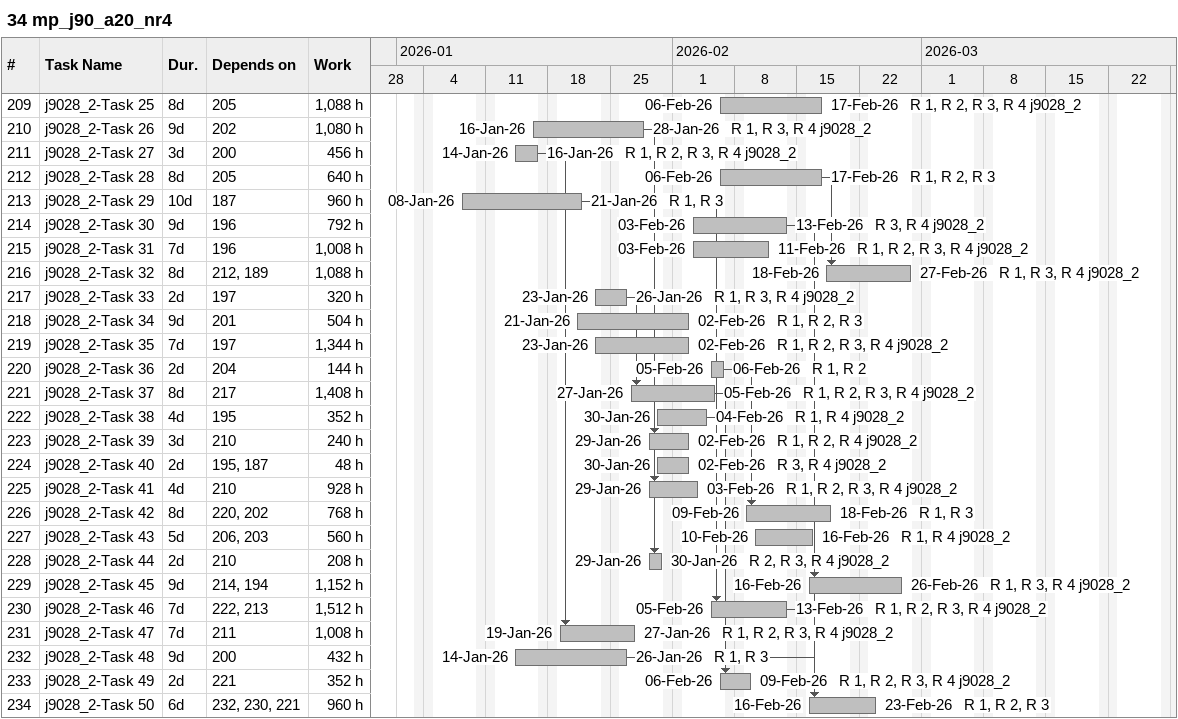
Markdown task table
34 mp_j90_a20_nr4

| ID | Task | Duration | Start | Finish | Predecessors | Resources | Work (h) |
|---|---|---|---|---|---|---|---|
| 209 | j9028_2-Task 25 | 8d | 2026-02-06 | 2026-02-17 | 205 | R 1, R 2, R 3, R 4 j9028_2 | 1088 |
| 210 | j9028_2-Task 26 | 9d | 2026-01-16 | 2026-01-28 | 202 | R 1, R 3, R 4 j9028_2 | 1080 |
| 211 | j9028_2-Task 27 | 3d | 2026-01-14 | 2026-01-16 | 200 | R 1, R 2, R 3, R 4 j9028_2 | 456 |
| 212 | j9028_2-Task 28 | 8d | 2026-02-06 | 2026-02-17 | 205 | R 1, R 2, R 3 | 640 |
| 213 | j9028_2-Task 29 | 10d | 2026-01-08 | 2026-01-21 | 187 | R 1, R 3 | 960 |
| 214 | j9028_2-Task 30 | 9d | 2026-02-03 | 2026-02-13 | 196 | R 3, R 4 j9028_2 | 792 |
| 215 | j9028_2-Task 31 | 7d | 2026-02-03 | 2026-02-11 | 196 | R 1, R 2, R 3, R 4 j9028_2 | 1008 |
| 216 | j9028_2-Task 32 | 8d | 2026-02-18 | 2026-02-27 | 212, 189 | R 1, R 3, R 4 j9028_2 | 1088 |
| 217 | j9028_2-Task 33 | 2d | 2026-01-23 | 2026-01-26 | 197 | R 1, R 3, R 4 j9028_2 | 320 |
| 218 | j9028_2-Task 34 | 9d | 2026-01-21 | 2026-02-02 | 201 | R 1, R 2, R 3 | 504 |
| 219 | j9028_2-Task 35 | 7d | 2026-01-23 | 2026-02-02 | 197 | R 1, R 2, R 3, R 4 j9028_2 | 1344 |
| 220 | j9028_2-Task 36 | 2d | 2026-02-05 | 2026-02-06 | 204 | R 1, R 2 | 144 |
| 221 | j9028_2-Task 37 | 8d | 2026-01-27 | 2026-02-05 | 217 | R 1, R 2, R 3, R 4 j9028_2 | 1408 |
| 222 | j9028_2-Task 38 | 4d | 2026-01-30 | 2026-02-04 | 195 | R 1, R 4 j9028_2 | 352 |
| 223 | j9028_2-Task 39 | 3d | 2026-01-29 | 2026-02-02 | 210 | R 1, R 2, R 4 j9028_2 | 240 |
| 224 | j9028_2-Task 40 | 2d | 2026-01-30 | 2026-02-02 | 195, 187 | R 3, R 4 j9028_2 | 48 |
| 225 | j9028_2-Task 41 | 4d | 2026-01-29 | 2026-02-03 | 210 | R 1, R 2, R 3, R 4 j9028_2 | 928 |
| 226 | j9028_2-Task 42 | 8d | 2026-02-09 | 2026-02-18 | 220, 202 | R 1, R 3 | 768 |
| 227 | j9028_2-Task 43 | 5d | 2026-02-10 | 2026-02-16 | 206, 203 | R 1, R 4 j9028_2 | 560 |
| 228 | j9028_2-Task 44 | 2d | 2026-01-29 | 2026-01-30 | 210 | R 2, R 3, R 4 j9028_2 | 208 |
| 229 | j9028_2-Task 45 | 9d | 2026-02-16 | 2026-02-26 | 214, 194 | R 1, R 3, R 4 j9028_2 | 1152 |
| 230 | j9028_2-Task 46 | 7d | 2026-02-05 | 2026-02-13 | 222, 213 | R 1, R 2, R 3, R 4 j9028_2 | 1512 |
| 231 | j9028_2-Task 47 | 7d | 2026-01-19 | 2026-01-27 | 211 | R 1, R 2, R 3, R 4 j9028_2 | 1008 |
| 232 | j9028_2-Task 48 | 9d | 2026-01-14 | 2026-01-26 | 200 | R 1, R 3 | 432 |
| 233 | j9028_2-Task 49 | 2d | 2026-02-06 | 2026-02-09 | 221 | R 1, R 2, R 3, R 4 j9028_2 | 352 |
| 234 | j9028_2-Task 50 | 6d | 2026-02-16 | 2026-02-23 | 232, 230, 221 | R 1, R 2, R 3 | 960 |
